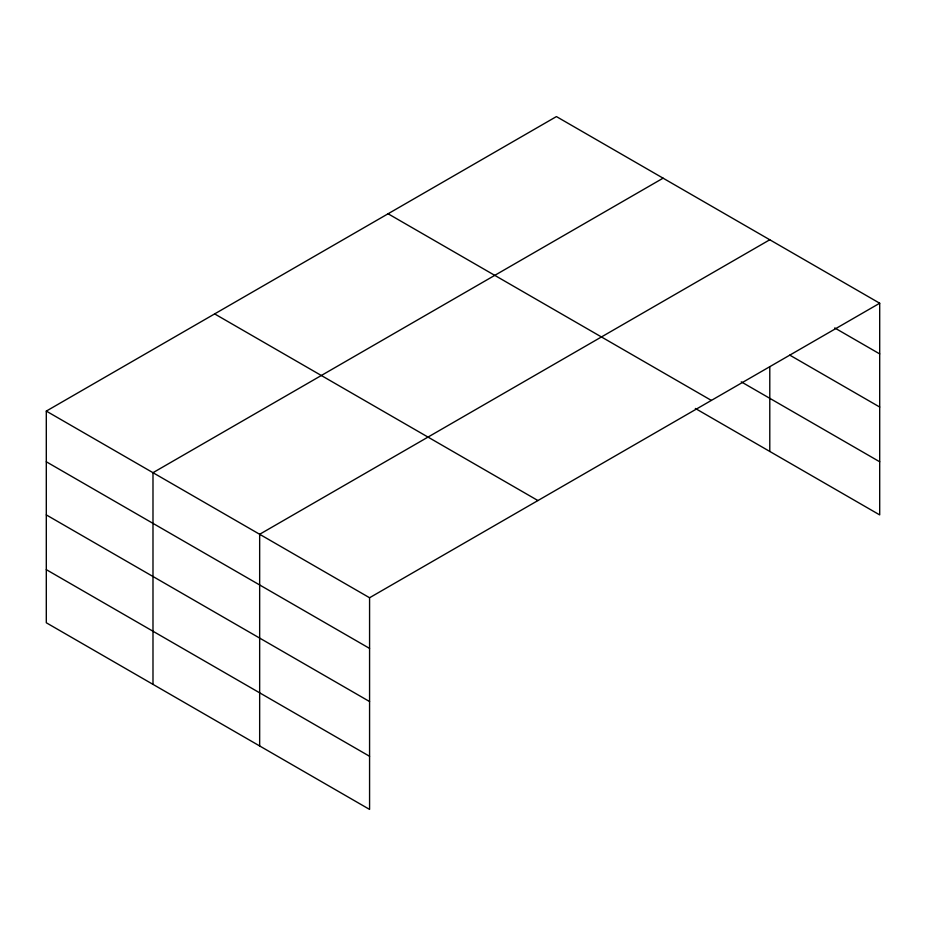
<?xml version="1.0" encoding="UTF-8"?>
<svg xmlns="http://www.w3.org/2000/svg" width="926" height="926" viewBox="0 0 926 926"><rect width="100%" height="100%" fill="white"/><g stroke="black" fill="none" stroke-linecap="round" stroke-linejoin="round"><path stroke-width="1.39" d="M879.7 303.23L556.422 116.583L46.3 411.098L46.3 622.77L369.578 809.417L369.578 597.745L879.7 303.23L879.7 514.902L695.357 408.47M663.097 178.174L152.987 472.688L152.987 684.372M769.784 239.765L259.662 534.279L259.662 745.962M834.731 327.943L879.7 353.906M789.774 355.121L879.7 407.035M741.251 381.848L879.7 461.773M388.075 213.767L711.365 400.414M214.635 313.902L537.925 500.549M46.3 411.098L369.578 597.745M46.3 461.773L369.578 648.42M46.3 514.902L369.578 701.549M46.3 569.64L369.578 756.287M769.784 366.627L769.784 451.448"/></g></svg>
